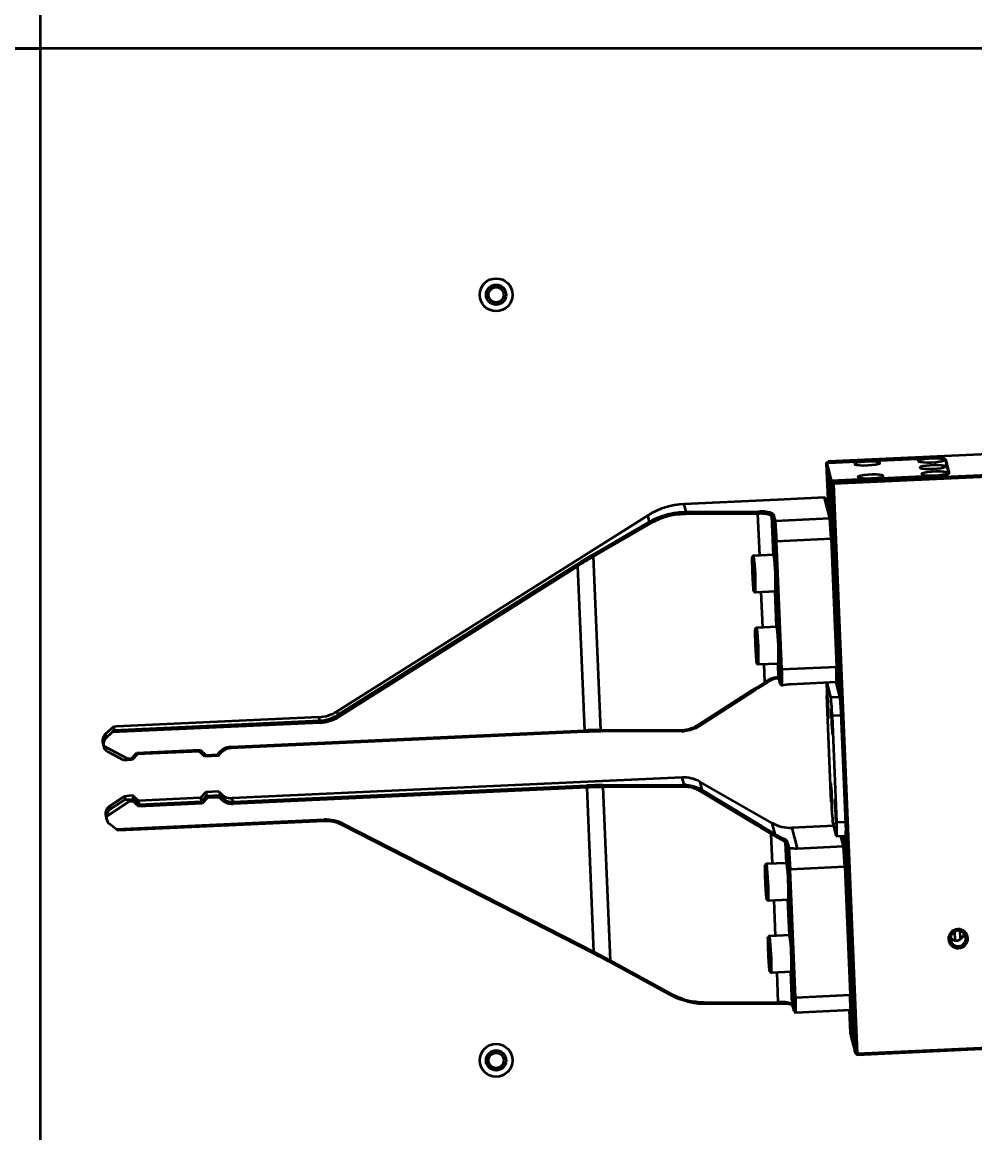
# Model space of a CAD drawing. Header units: millimetres. Extents: x 0 to 420, y 0 to 297.
# Drawn here: x 131.265 to 133.878, y 161.944 to 164.99 of the extents above; entities that cross this region are included whole.
import ezdxf

# ---------------------------------------------------------------- set-up
doc = ezdxf.new("R2010")
doc.units = ezdxf.units.MM
doc.layers.add('尺寸线层', color=150, linetype='Continuous')
doc.styles.add('SLDTEXTSTYLE2', font='TXT', dxfattribs={"width": 0.7})
doc.dimstyles.new('SLDDIMSTYLE0', dxfattribs={"dimtxt": 3.5, "dimasz": 3.302, "dimexe": 0, "dimexo": 0.0625, "dimgap": 0.875, "dimtad": 1, "dimdec": 1, "dimlfac": 100, "dimrnd": 1e-09, "dimzin": 12, "dimdsep": 46, "dimtxsty": 'SLDTEXTSTYLE2', "dimsah": 1, "dimcen": 0.09, "dimadec": 0, "dimazin": 3, "dimtfac": 1, "dimtdec": 3, "dimtofl": 0, "dimtmove": 0, "dimatfit": 3, "dimfxl": 0, "dimfrac": 2, "dimtolj": 1, "dimtzin": 12, "dimarcsym": 0})

# ---------------------------------------------------------------- blocks, each defined once
blk = doc.blocks.new('_D_6')
at = {"layer": '尺寸线层'}
for p, q in [((91.2154, 164.9172), (91.2154, 234.1922)), ((321.3154, 165.1871), (321.3154, 234.1922)), ((321.3154, 233.1922), (91.2154, 233.1922))]:
    blk.add_line(p, q, dxfattribs=at)
for points in [[(91.2154, 233.1922), (94.5174, 232.6842), (94.5174, 233.7002)], [(321.3154, 233.1922), (318.0134, 233.7002), (318.0134, 232.6842)]]:
    blk.add_solid(points, dxfattribs=at)
at = {"layer": '尺寸线层', "insert": (205.1726, 237.704), "char_height": 3.5, "attachment_point": 1, "style": 'SLDTEXTSTYLE2'}
blk.add_mtext('23010', dxfattribs=at)
blk = doc.blocks.new('_D_7')
at = {"layer": '尺寸线层'}
for p, q in [((70.597, 160.4022), (70.597, 246.1922)), ((332.8156, 175.1167), (332.8156, 246.1922)), ((332.8156, 245.1922), (70.597, 245.1922))]:
    blk.add_line(p, q, dxfattribs=at)
for points in [[(70.597, 245.1922), (73.899, 244.6842), (73.899, 245.7002)], [(332.8156, 245.1922), (329.5136, 245.7002), (329.5136, 244.6842)]]:
    blk.add_solid(points, dxfattribs=at)
at = {"layer": '尺寸线层', "insert": (202.8758, 249.704), "char_height": 3.5, "attachment_point": 1, "style": 'SLDTEXTSTYLE2'}
blk.add_mtext('26221.85', dxfattribs=at)

msp = doc.modelspace()

# ---------------------------------------------------------------- linework, layer by layer
at = {"color": 7, "linetype": 'Continuous', "lineweight": 35}
for p, q in [((131.3154, 164.9172), (131.3154, 165.1922)), ((131.3154, 164.9172), (126.3154, 164.9172)), ((131.2154, 164.9172), (131.3154, 164.9172)), ((136.3154, 164.9172), (131.3154, 164.9172)), ((131.3154, 161.4672), (131.3154, 164.9172)), ((133.7616, 163.7935), (133.473, 163.7802)), ((134.0051, 163.8091), (133.4759, 163.7846)), ((133.7671, 163.7938), (133.477, 163.7804)), ((133.7671, 163.7938), (133.7671, 163.7937)), ((133.8074, 163.7529), (133.7978, 163.7901)), ((133.7981, 163.7909), (133.8081, 163.7522)), ((133.7982, 163.7886), (133.7981, 163.7909)), ((133.4711, 163.7795), (133.4734, 163.7824)), ((133.4711, 163.7795), (133.476, 163.6616)), ((133.4722, 163.7753), (133.4711, 163.7795)), ((133.4732, 163.7763), (133.4722, 163.7753)), ((133.4722, 163.7753), (133.473, 163.7555)), ((133.4852, 163.733), (133.473, 163.7802)), ((133.473, 163.7802), (133.4741, 163.7555)), ((133.4734, 163.7824), (133.4759, 163.7846)), ((133.4759, 163.7846), (133.477, 163.7804)), ((133.477, 163.7804), (133.4769, 163.7804)), ((133.473, 163.7555), (133.4741, 163.7555)), ((133.4753, 163.7468), (133.473, 163.7555)), ((133.4851, 163.7128), (133.4741, 163.7555)), ((133.4753, 163.7468), (133.4763, 163.7467)), ((133.4794, 163.6487), (133.4753, 163.7468)), ((133.4844, 163.7279), (133.4892, 163.7331)), ((133.4852, 163.733), (133.7738, 163.7463)), ((133.4854, 163.7289), (133.4852, 163.733)), ((133.4903, 163.7289), (133.488, 163.7259)), ((133.4892, 163.7331), (133.7793, 163.7465)), ((133.4892, 163.7331), (133.4903, 163.7289)), ((133.4903, 163.7289), (134.0195, 163.7533)), ((134.0199, 163.7476), (133.4907, 163.7232)), ((133.7738, 163.7462), (133.7738, 163.7463)), ((133.8075, 163.7511), (133.8074, 163.7528)), ((133.8081, 163.7522), (133.8081, 163.7519)), ((133.4812, 163.7276), (133.4856, 163.6226)), ((133.484, 163.717), (133.483, 163.7168)), ((133.483, 163.7168), (133.489, 163.5738)), ((133.4852, 163.7081), (133.483, 163.7168)), ((133.4855, 163.7237), (133.4844, 163.7279)), ((133.4852, 163.7081), (133.4844, 163.7279)), ((133.488, 163.7259), (133.4855, 163.7237)), ((133.5507, 162.1616), (133.4855, 163.7237)), ((133.488, 163.7259), (133.4907, 163.7232)), ((133.4907, 163.7232), (133.5558, 162.1612)), ((133.3368, 163.6798), (133.0803, 163.668)), ((133.0803, 163.668), (133.0859, 163.6464)), ((133.4661, 163.6858), (133.3368, 163.6798)), ((133.4807, 163.6293), (133.4661, 163.6858)), ((133.4685, 163.6839), (133.4661, 163.6858)), ((133.4685, 163.6839), (133.4709, 163.6814)), ((133.4709, 163.6814), (133.4854, 163.6252)), ((133.0859, 163.6464), (133.0848, 163.6407)), ((133.2835, 163.6413), (133.0848, 163.6407)), ((133.0859, 163.6464), (133.2846, 163.647)), ((133.2846, 163.647), (133.2835, 163.6413)), ((133.2883, 163.5271), (133.2835, 163.6413)), ((133.3257, 163.6413), (133.3209, 163.6361)), ((133.3257, 163.6413), (133.3306, 163.6224)), ((132.9819, 163.6371), (132.1286, 163.0993)), ((132.8303, 163.5291), (132.9864, 163.6196)), ((132.9878, 163.6147), (132.8317, 163.5242)), ((132.9864, 163.6196), (132.9819, 163.6371)), ((132.9864, 163.6196), (132.9878, 163.6147)), ((133.3257, 163.6175), (133.3209, 163.6361)), ((133.3209, 163.6361), (133.3254, 163.5288)), ((133.3306, 163.6224), (133.3257, 163.6175)), ((133.3294, 163.5642), (133.3257, 163.6175)), ((133.3306, 163.6224), (133.4807, 163.6293)), ((133.3306, 163.6224), (133.3345, 163.5658)), ((133.4846, 163.5731), (133.4807, 163.6293)), ((133.4854, 163.6252), (133.4807, 163.6293)), ((133.4854, 163.6252), (133.4891, 163.5721)), ((133.3345, 163.5658), (133.3294, 163.5642)), ((133.3438, 163.2173), (133.3294, 163.5642)), ((133.4842, 163.5727), (133.3345, 163.5658)), ((133.3491, 163.2148), (133.3345, 163.5658)), ((133.4846, 163.5731), (133.4842, 163.5727)), ((133.4842, 163.5727), (133.4989, 163.2217)), ((133.4891, 163.5721), (133.4846, 163.5731)), ((133.4891, 163.5721), (133.5036, 163.2247)), ((132.8303, 163.5291), (132.8317, 163.5242)), ((132.8317, 163.5242), (132.8516, 163.0482)), ((133.3271, 163.5288), (133.2721, 163.5263)), ((133.3273, 163.5283), (133.3271, 163.5288)), ((132.1311, 163.0896), (132.7867, 163.5027)), ((132.7895, 163.4979), (132.134, 163.0847)), ((132.7867, 163.5027), (132.7895, 163.4979)), ((132.8083, 163.0472), (132.7895, 163.4979)), ((133.2683, 163.5047), (133.2679, 163.494)), ((133.2679, 163.494), (133.2691, 163.4654)), ((133.2679, 163.494), (133.2692, 163.494)), ((133.2698, 163.4868), (133.2683, 163.5047)), ((133.271, 163.4583), (133.2698, 163.4868)), ((133.2691, 163.4654), (133.2707, 163.4655)), ((133.2691, 163.4654), (133.2707, 163.4476)), ((133.2707, 163.4476), (133.271, 163.4583)), ((133.2768, 163.4264), (133.3317, 163.4289)), ((133.2965, 163.3293), (133.2925, 163.4271)), ((133.3295, 163.4288), (133.3336, 163.331)), ((133.2765, 163.3069), (133.2762, 163.2962)), ((133.278, 163.2891), (133.2765, 163.3069)), ((133.3353, 163.3311), (133.2804, 163.3286)), ((133.3356, 163.3306), (133.3353, 163.3311)), ((133.2762, 163.2962), (133.2774, 163.2963)), ((133.2762, 163.2962), (133.2774, 163.2677)), ((133.2792, 163.2606), (133.278, 163.2891)), ((133.2774, 163.2677), (133.2789, 163.2678)), ((133.2774, 163.2677), (133.2789, 163.2499)), ((133.2789, 163.2499), (133.2792, 163.2606)), ((133.285, 163.2287), (133.3399, 163.2312)), ((133.3028, 163.1794), (133.3007, 163.2294)), ((133.3378, 163.2311), (133.3394, 163.1919)), ((133.3441, 163.1745), (133.3438, 163.2173)), ((133.3438, 163.2173), (133.3491, 163.2148)), ((133.3491, 163.2148), (133.4989, 163.2217)), ((133.3491, 163.2148), (133.3493, 163.1704)), ((133.4989, 163.2217), (133.5036, 163.2247)), ((133.4991, 163.1794), (133.4989, 163.2217)), ((133.5036, 163.2247), (133.5038, 163.1849)), ((133.5036, 163.2235), (133.5068, 163.1459)), ((133.3095, 163.184), (133.3131, 163.1815)), ((133.3376, 163.1929), (133.3394, 163.1919)), ((133.3394, 163.1919), (133.3404, 163.1883)), ((133.3408, 163.1873), (133.3404, 163.1883)), ((133.3408, 163.1873), (133.3441, 163.1745)), ((133.5038, 163.1849), (133.4991, 163.1794)), ((133.5034, 163.1844), (133.5035, 163.1839)), ((133.5035, 163.1839), (133.5035, 163.1846)), ((133.5035, 163.1839), (133.5049, 163.1826)), ((133.5039, 163.1835), (133.5052, 163.152)), ((133.5049, 163.1826), (133.5053, 163.183)), ((133.5049, 163.1826), (133.5053, 163.1822)), ((133.1188, 163.0617), (133.2677, 163.1576)), ((133.2712, 163.1548), (133.1223, 163.0589)), ((133.2677, 163.1576), (133.2712, 163.1548)), ((133.2807, 163.1652), (133.3028, 163.1794)), ((133.2824, 163.1619), (133.2807, 163.1652)), ((133.3058, 163.177), (133.2824, 163.1618)), ((133.3028, 163.1794), (133.3058, 163.177)), ((133.3441, 163.1745), (133.3493, 163.1704)), ((133.3493, 163.1704), (133.3496, 163.1702)), ((133.4991, 163.1794), (133.3728, 163.1736)), ((133.4835, 163.1383), (133.4732, 163.1782)), ((133.5085, 163.1394), (133.4982, 163.1794)), ((133.4991, 163.1759), (133.4989, 163.1794)), ((133.4848, 162.8515), (133.4727, 163.1431)), ((133.4835, 163.1383), (133.5085, 163.1394)), ((132.1286, 163.0993), (132.1311, 163.0896)), ((132.1311, 163.0896), (132.134, 163.0847)), ((132.0823, 163.0685), (131.5123, 163.0422)), ((131.5177, 163.0481), (132.0819, 163.0741)), ((132.0794, 163.0839), (131.5229, 163.0582)), ((132.0819, 163.0741), (132.0794, 163.0839)), ((132.0819, 163.0741), (132.0823, 163.0685)), ((133.1188, 163.0617), (133.1223, 163.0589)), ((133.512, 163.0885), (133.487, 163.0873)), ((133.487, 163.0873), (133.4992, 162.7957)), ((133.512, 163.0885), (133.5242, 162.7968)), ((131.5154, 163.0571), (131.4933, 163.0368)), ((131.4933, 163.0368), (131.4959, 163.0271)), ((131.4959, 163.0271), (131.5123, 163.0422)), ((131.5123, 163.0422), (131.5177, 163.0481)), ((131.5229, 163.0582), (131.5154, 163.0571)), ((131.5154, 163.0571), (131.5177, 163.0481)), ((131.8377, 163.0023), (132.8083, 163.0472)), ((132.8084, 163.0433), (131.8377, 162.9984)), ((132.8084, 163.0433), (132.8083, 163.0472)), ((132.8516, 163.0482), (133.0816, 163.049)), ((132.8529, 163.0444), (132.8516, 163.0482)), ((133.0752, 163.0451), (132.8529, 163.0444)), ((131.4861, 163.0125), (131.4885, 163.003)), ((131.4881, 163.0053), (131.5542, 162.9698)), ((131.8377, 162.9984), (131.8377, 163.0023)), ((131.543, 162.9658), (131.5004, 162.9886)), ((131.5542, 162.9698), (131.5529, 162.9655)), ((131.5542, 162.9698), (131.565, 162.9703)), ((131.565, 162.9703), (131.5794, 162.9858)), ((131.565, 162.9703), (131.5671, 162.9662)), ((131.5815, 162.9817), (131.5671, 162.9662)), ((131.5794, 162.9858), (131.7531, 162.9938)), ((131.5815, 162.9817), (131.5794, 162.9858)), ((131.7511, 162.9895), (131.5815, 162.9817)), ((131.7511, 162.9895), (131.7531, 162.9938)), ((131.7667, 162.9754), (131.7511, 162.9895)), ((131.7531, 162.9938), (131.7687, 162.9797)), ((131.7667, 162.9754), (131.7687, 162.9797)), ((131.8039, 162.9771), (131.7667, 162.9754)), ((131.7687, 162.9797), (131.8016, 162.9812)), ((131.5529, 162.9655), (131.543, 162.9658)), ((131.5671, 162.9662), (131.5529, 162.9655)), ((133.0761, 162.918), (131.8413, 162.861)), ((133.0813, 162.8978), (133.0761, 162.918)), ((133.1239, 162.9065), (133.1296, 162.8844)), ((133.3226, 162.7933), (133.1239, 162.9065)), ((131.7686, 162.8776), (131.7542, 162.8621)), ((131.804, 162.8793), (131.7686, 162.8776)), ((131.7686, 162.8776), (131.7712, 162.8676)), ((131.7686, 162.8776), (131.7686, 162.8776)), ((131.8059, 162.8791), (131.8084, 162.8693)), ((131.8439, 162.8511), (132.8145, 162.8959)), ((132.8149, 162.8907), (131.8442, 162.8459)), ((132.8149, 162.8907), (132.8145, 162.8959)), ((132.8337, 162.44), (132.8149, 162.8907)), ((132.8581, 162.8918), (132.8591, 162.8971)), ((133.0881, 162.8925), (132.8581, 162.8918)), ((132.8581, 162.8918), (132.8779, 162.4158)), ((132.8591, 162.8971), (133.0813, 162.8978)), ((133.1296, 162.8844), (133.1264, 162.88)), ((133.2832, 162.7852), (133.1264, 162.88)), ((133.1296, 162.8844), (133.2865, 162.7895)), ((131.5591, 162.8522), (131.4962, 162.8107)), ((131.5454, 162.8663), (131.5049, 162.8396)), ((131.507, 162.8313), (131.5475, 162.858)), ((131.5587, 162.8679), (131.5454, 162.8663)), ((131.5454, 162.8663), (131.5475, 162.858)), ((131.5475, 162.858), (131.5574, 162.8577)), ((131.5574, 162.8577), (131.5716, 162.8584)), ((131.5574, 162.8577), (131.5591, 162.8522)), ((131.569, 162.8684), (131.5587, 162.8679)), ((131.5699, 162.8527), (131.5591, 162.8522)), ((131.569, 162.8684), (131.569, 162.8684)), ((131.5716, 162.8584), (131.569, 162.8684)), ((131.5846, 162.8543), (131.569, 162.8684)), ((131.5716, 162.8584), (131.5699, 162.8527)), ((131.5855, 162.8385), (131.5699, 162.8527)), ((131.5716, 162.8584), (131.5872, 162.8443)), ((131.7542, 162.8621), (131.5846, 162.8543)), ((131.5872, 162.8443), (131.5846, 162.8543)), ((131.7593, 162.8465), (131.5855, 162.8385)), ((131.5872, 162.8443), (131.7568, 162.8521)), ((131.7542, 162.8621), (131.7568, 162.8521)), ((131.7568, 162.8521), (131.7712, 162.8676)), ((131.7593, 162.8465), (131.7568, 162.8521)), ((131.7736, 162.8621), (131.7593, 162.8465)), ((131.7712, 162.8676), (131.8084, 162.8693)), ((131.7736, 162.8621), (131.7712, 162.8676)), ((131.8065, 162.8636), (131.7736, 162.8621)), ((131.8439, 162.8511), (131.8413, 162.861)), ((131.8442, 162.8459), (131.8439, 162.8511)), ((131.5049, 162.8396), (131.507, 162.8313)), ((131.5855, 162.8385), (131.5872, 162.8443)), ((131.4944, 162.8128), (131.4969, 162.8031)), ((131.5233, 162.7762), (131.5058, 162.7897)), ((131.5233, 162.7762), (132.0934, 162.8025)), ((132.0934, 162.7983), (131.5292, 162.7723)), ((132.0934, 162.8025), (132.0934, 162.7983)), ((132.1462, 162.7911), (132.1437, 162.7875)), ((132.8312, 162.4363), (132.1437, 162.7875)), ((132.1462, 162.7911), (132.8337, 162.44)), ((133.2865, 162.7895), (133.2832, 162.7852)), ((133.3306, 162.7627), (133.3226, 162.7933)), ((133.4922, 162.7856), (133.3769, 162.7803)), ((133.4994, 162.7576), (133.4883, 162.8005)), ((133.4992, 162.7957), (133.5242, 162.7968)), ((131.5292, 162.7723), (131.5233, 162.7762)), ((133.2969, 162.7776), (133.2982, 162.7823)), ((133.3201, 162.7636), (133.2969, 162.7776)), ((133.2982, 162.7823), (133.3229, 162.7673)), ((133.3229, 162.7673), (133.3201, 162.7636)), ((133.3236, 162.6818), (133.3201, 162.7636)), ((133.3306, 162.7627), (133.3272, 162.7589)), ((133.3769, 162.7803), (133.3915, 162.7238)), ((133.4996, 162.7572), (133.5246, 162.7583)), ((133.5179, 162.7296), (133.5106, 162.7577)), ((133.5146, 162.7579), (133.5154, 162.7546)), ((133.516, 162.7579), (133.5153, 162.757)), ((133.5225, 162.7292), (133.5153, 162.757)), ((133.5153, 162.757), (133.5154, 162.7546)), ((133.5181, 162.758), (133.524, 162.7353)), ((133.523, 162.7582), (133.5265, 162.6736)), ((133.3627, 162.7444), (133.3582, 162.7407)), ((133.3592, 162.737), (133.3582, 162.7407)), ((133.3582, 162.7407), (133.3606, 162.6835)), ((133.3636, 162.7409), (133.3592, 162.737)), ((133.3592, 162.737), (133.3596, 162.7346)), ((133.3647, 162.739), (133.3596, 162.7346)), ((133.3629, 162.7218), (133.3596, 162.7346)), ((133.3627, 162.7444), (133.3636, 162.7409)), ((133.3679, 162.7255), (133.3629, 162.7218)), ((133.3635, 162.7409), (133.3647, 162.739)), ((133.3647, 162.739), (133.3681, 162.7258)), ((133.3681, 162.7258), (133.3679, 162.7255)), ((133.3679, 162.7255), (133.372, 162.6661)), ((133.3915, 162.7238), (133.5179, 162.7296)), ((133.5218, 162.673), (133.5179, 162.7296)), ((133.5179, 162.7296), (133.523, 162.7252)), ((133.5237, 162.7303), (133.5225, 162.7292)), ((133.5226, 162.7267), (133.5225, 162.7292)), ((133.5226, 162.7267), (133.523, 162.7252)), ((133.523, 162.7252), (133.5266, 162.6719)), ((133.5241, 162.7308), (133.5237, 162.7303)), ((133.5242, 162.7298), (133.5237, 162.7303)), ((133.3669, 162.6645), (133.3629, 162.7218)), ((133.3623, 162.6836), (133.3074, 162.681)), ((133.372, 162.6661), (133.3669, 162.6645)), ((133.3814, 162.3177), (133.3669, 162.6645)), ((133.5218, 162.673), (133.372, 162.6661)), ((133.3866, 162.3151), (133.372, 162.6661)), ((133.5266, 162.6719), (133.5218, 162.673)), ((133.5218, 162.673), (133.5364, 162.3221)), ((133.5266, 162.6719), (133.5411, 162.3245)), ((133.3035, 162.6594), (133.3032, 162.6487)), ((133.3032, 162.6487), (133.3044, 162.6201)), ((133.3044, 162.6487), (133.3032, 162.6487)), ((133.305, 162.6415), (133.3035, 162.6594)), ((133.3062, 162.613), (133.305, 162.6415)), ((133.3059, 162.6202), (133.3044, 162.6201)), ((133.3044, 162.6201), (133.3059, 162.6023)), ((133.3059, 162.6023), (133.3062, 162.613)), ((133.312, 162.5811), (133.3669, 162.5837)), ((133.3318, 162.484), (133.3277, 162.5818)), ((133.3648, 162.5836), (133.3689, 162.4857)), ((133.3706, 162.4858), (133.3157, 162.4833)), ((133.8225, 162.4955), (133.8235, 162.4717)), ((133.8395, 162.4756), (133.8386, 162.4972)), ((133.8519, 162.4863), (133.8541, 162.4778)), ((133.3118, 162.4617), (133.3115, 162.451)), ((133.3115, 162.451), (133.3126, 162.4224)), ((133.3127, 162.451), (133.3115, 162.451)), ((133.3133, 162.4438), (133.3118, 162.4617)), ((133.8112, 162.4758), (133.8064, 162.4748)), ((133.8541, 162.4778), (133.8593, 162.4773)), ((132.8337, 162.44), (132.8312, 162.4363)), ((132.8337, 162.44), (132.8779, 162.4158)), ((133.3142, 162.4225), (133.3126, 162.4224)), ((133.3126, 162.4224), (133.3142, 162.4046)), ((133.3145, 162.4153), (133.3133, 162.4438)), ((132.8779, 162.4158), (132.8769, 162.4122)), ((133.0405, 162.3227), (132.8769, 162.4122)), ((132.8779, 162.4158), (133.0416, 162.3264)), ((133.3142, 162.4046), (133.3145, 162.4153)), ((133.3203, 162.3834), (133.3752, 162.3859)), ((133.3394, 162.3017), (133.336, 162.3841)), ((133.373, 162.3858), (133.3768, 162.2965)), ((133.0416, 162.3264), (133.0405, 162.3227)), ((133.1407, 162.3011), (133.3394, 162.3017)), ((133.1407, 162.3011), (133.1422, 162.2969)), ((133.3409, 162.2975), (133.1422, 162.2969)), ((133.3394, 162.3017), (133.3409, 162.2975)), ((133.3816, 162.2779), (133.3814, 162.3177)), ((133.3814, 162.3177), (133.3866, 162.3151)), ((133.3866, 162.3151), (133.5364, 162.3221)), ((133.3866, 162.3151), (133.3868, 162.2729)), ((133.5364, 162.3221), (133.5368, 162.3217)), ((133.5368, 162.3217), (133.5411, 162.3245)), ((133.537, 162.2798), (133.5368, 162.3217)), ((133.5411, 162.3245), (133.5413, 162.2848)), ((133.5411, 162.3233), (133.5465, 162.1943)), ((133.3768, 162.2965), (133.3816, 162.2779)), ((133.3816, 162.2779), (133.3868, 162.2729)), ((133.537, 162.2798), (133.3868, 162.2729)), ((133.5337, 162.2796), (133.5363, 162.2174)), ((133.5388, 162.2243), (133.5365, 162.2798)), ((133.537, 162.2798), (133.5413, 162.2848)), ((133.5413, 162.2868), (133.544, 162.2238)), ((133.5363, 162.2174), (133.5374, 162.2132)), ((133.5366, 162.233), (133.5374, 162.2132)), ((133.5366, 162.233), (133.5388, 162.2243)), ((133.5374, 162.2132), (133.5384, 162.2122)), ((133.5378, 162.2283), (133.5386, 162.2082)), ((133.5386, 162.2082), (133.5508, 162.161)), ((133.544, 162.2238), (133.5388, 162.2243)), ((133.5398, 162.2242), (133.5463, 162.199)), ((133.544, 162.2238), (133.5453, 162.2239)), ((133.5465, 162.1943), (133.5488, 162.1856)), ((133.5496, 162.1659), (133.5488, 162.1856)), ((133.5558, 162.1612), (134.085, 162.1856)), ((134.0851, 162.1814), (133.5559, 162.1569)), ((133.5496, 162.1659), (133.5507, 162.1616)), ((133.5507, 162.1616), (133.5534, 162.1589)), ((133.5508, 162.161), (133.5507, 162.1616)), ((133.5513, 162.1611), (133.5508, 162.161)), ((133.5558, 162.1612), (133.5534, 162.1589)), ((133.5534, 162.1589), (133.5559, 162.1569))]:
    msp.add_line(p, q, dxfattribs=at)
at = {"color": 7, "linetype": 'Continuous', "lineweight": 35, "flags": 128}
for points in [[(133.7594, 163.7825), (133.7706, 163.7833), (133.7806, 163.7846), (133.788, 163.7862), (133.7923, 163.7879), (133.7928, 163.7896), (133.7896, 163.791), (133.7829, 163.7921), (133.7736, 163.7927), (133.7625, 163.7928), (133.751, 163.7922), (133.7403, 163.7912), (133.7315, 163.7898), (133.7255, 163.7881), (133.7231, 163.7864), (133.7245, 163.7848), (133.7295, 163.7835), (133.7376, 163.7826), (133.7479, 163.7823), (133.7594, 163.7825)], [(133.5846, 163.7745), (133.5959, 163.7753), (133.6058, 163.7765), (133.6133, 163.7781), (133.6175, 163.7798), (133.6181, 163.7815), (133.6148, 163.783), (133.6082, 163.7841), (133.5988, 163.7846), (133.5878, 163.7847), (133.5763, 163.7842), (133.5656, 163.7831), (133.5568, 163.7817), (133.5508, 163.78), (133.5484, 163.7783), (133.5498, 163.7767), (133.5548, 163.7754), (133.5629, 163.7745), (133.5732, 163.7742), (133.5846, 163.7745)], [(133.764, 163.7647), (133.7752, 163.7655), (133.7852, 163.7667), (133.7926, 163.7683), (133.7969, 163.77), (133.7974, 163.7717), (133.7942, 163.7732), (133.7875, 163.7742), (133.7782, 163.7748), (133.7672, 163.7749), (133.7557, 163.7743), (133.7449, 163.7733), (133.7361, 163.7719), (133.7302, 163.7702), (133.7277, 163.7685), (133.7291, 163.7669), (133.7341, 163.7656), (133.7422, 163.7647), (133.7526, 163.7644), (133.764, 163.7647)], [(133.5938, 163.7387), (133.6051, 163.7395), (133.615, 163.7408), (133.6225, 163.7423), (133.6268, 163.7441), (133.6273, 163.7457), (133.624, 163.7472), (133.6174, 163.7483), (133.6081, 163.7489), (133.597, 163.7489), (133.5855, 163.7484), (133.5748, 163.7474), (133.566, 163.7459), (133.56, 163.7443), (133.5576, 163.7425), (133.559, 163.7409), (133.564, 163.7396), (133.5721, 163.7388), (133.5824, 163.7385), (133.5938, 163.7387)], [(133.7686, 163.7468), (133.7799, 163.7476), (133.7898, 163.7488), (133.7973, 163.7504), (133.8015, 163.7521), (133.802, 163.7538), (133.7988, 163.7553), (133.7921, 163.7564), (133.7828, 163.757), (133.7718, 163.757), (133.7603, 163.7565), (133.7495, 163.7554), (133.7407, 163.754), (133.7348, 163.7523), (133.7324, 163.7506), (133.7337, 163.749), (133.7387, 163.7477), (133.7468, 163.7468), (133.7572, 163.7465), (133.7686, 163.7468)], [(133.2674, 163.521), (133.2674, 163.5211), (133.2671, 163.5193), (133.267, 163.514), (133.267, 163.5096)], [(133.2678, 163.4826), (133.2684, 163.4698), (133.2691, 163.4575), (133.2698, 163.4467), (133.2705, 163.4383), (133.2711, 163.433), (133.2715, 163.4312), (133.2716, 163.4312)], [(133.2757, 163.3233), (133.2756, 163.3234), (133.2753, 163.3215), (133.2752, 163.3162), (133.2752, 163.3118)], [(133.2761, 163.2848), (133.2766, 163.272), (133.2773, 163.2598), (133.278, 163.249), (133.2787, 163.2406), (133.2793, 163.2353), (133.2798, 163.2334), (133.2798, 163.2335)], [(133.474, 163.1193), (133.4745, 163.1081), (133.4751, 163.0976), (133.4757, 163.089), (133.4763, 163.083), (133.4768, 163.0805), (133.477, 163.0817), (133.4771, 163.0864), (133.477, 163.0942), (133.4767, 163.1041), (133.4763, 163.1152), (133.4757, 163.1262), (133.4751, 163.1359), (133.4745, 163.1433), (133.474, 163.1475), (133.4736, 163.1482), (133.4734, 163.1452), (133.4734, 163.1389), (133.4736, 163.13), (133.474, 163.1193)], [(133.4851, 163.0764), (133.4856, 163.0652), (133.4862, 163.0547), (133.4868, 163.046), (133.4874, 163.0401), (133.4878, 163.0376), (133.4881, 163.0388), (133.4882, 163.0435), (133.4881, 163.0513), (133.4878, 163.0612), (133.4873, 163.0723), (133.4868, 163.0832), (133.4861, 163.093), (133.4855, 163.1004), (133.485, 163.1046), (133.4846, 163.1053), (133.4845, 163.1023), (133.4845, 163.096), (133.4847, 163.087), (133.4851, 163.0764)], [(133.4843, 162.8721), (133.4848, 162.861), (133.4854, 162.8505), (133.4861, 162.8418), (133.4866, 162.8359), (133.4871, 162.8334), (133.4874, 162.8345), (133.4874, 162.8393), (133.4873, 162.847), (133.487, 162.8569), (133.4866, 162.868), (133.486, 162.879), (133.4854, 162.8887), (133.4848, 162.8961), (133.4843, 162.9004), (133.4839, 162.9011), (133.4837, 162.8981), (133.4837, 162.8918), (133.4839, 162.8828), (133.4843, 162.8721)], [(133.4954, 162.8292), (133.4959, 162.8181), (133.4965, 162.8076), (133.4971, 162.7989), (133.4977, 162.793), (133.4981, 162.7905), (133.4984, 162.7916), (133.4985, 162.7963), (133.4984, 162.8041), (133.4981, 162.814), (133.4976, 162.8251), (133.4971, 162.8361), (133.4964, 162.8458), (133.4958, 162.8532), (133.4953, 162.8575), (133.495, 162.8581), (133.4948, 162.8552), (133.4948, 162.8489), (133.495, 162.8399), (133.4954, 162.8292)], [(133.4994, 162.7576), (133.4997, 162.7572), (133.4999, 162.7586), (133.5, 162.7616), (133.5, 162.7661), (133.5, 162.7721), (133.4998, 162.7792), (133.4995, 162.7871), (133.4992, 162.7957)], [(133.3027, 162.6758), (133.3026, 162.6758), (133.3023, 162.674), (133.3022, 162.6687), (133.3023, 162.6643)], [(133.3031, 162.6373), (133.3037, 162.6245), (133.3043, 162.6122), (133.305, 162.6014), (133.3057, 162.593), (133.3063, 162.5877), (133.3068, 162.5859), (133.3069, 162.5859)], [(133.311, 162.478), (133.3109, 162.4781), (133.3106, 162.4763), (133.3105, 162.4709), (133.3105, 162.4665)], [(133.3113, 162.4395), (133.3119, 162.4268), (133.3126, 162.4145), (133.3133, 162.4037), (133.314, 162.3953), (133.3146, 162.39), (133.315, 162.3882), (133.3151, 162.3882)]]:
    msp.add_lwpolyline(points, dxfattribs=at)
at = {"color": 7, "linetype": 'Continuous', "lineweight": 35}
for centre, radius in [((132.5654, 164.2422), 0.045), ((132.5654, 164.2422), 0.0275), ((132.5654, 164.2422), 0.021), ((132.5654, 162.1422), 0.045), ((132.5654, 162.1422), 0.0275), ((132.5654, 162.1422), 0.021)]:
    msp.add_circle(centre, radius, dxfattribs=at)
for centre, radius, start, end in [((133.7732, 163.7227), 0.0717, 69.9552, 99.3486), ((133.777, 163.7332), 0.0615, 69.9552, 99.3486), ((133.7798, 163.8043), 0.0583, 264.0319, 298.2256), ((133.7845, 163.7962), 0.05, 264.0319, 298.2256), ((133.0896, 163.4661), 0.2021, 92.6447, 122.2105), ((133.2931, 163.5733), 0.0686, 66.1168, 98.0145), ((133.2951, 163.5722), 0.0755, 66.1168, 98.0145), ((132.6795, 163.4489), 0.5923, 358.2914, 6.9983), ((132.6309, 163.4466), 0.6462, 358.2063, 7.0822), ((132.6284, 163.4478), 0.7036, 358.4635, 6.5711), ((134.1878, 163.5235), 0.9209, 180.8643, 182.5451), ((134.196, 163.3257), 0.9209, 180.8643, 182.5451), ((132.6878, 163.2511), 0.5923, 358.2914, 6.9983), ((132.6392, 163.2489), 0.6462, 358.2063, 7.0822), ((132.6366, 163.2501), 0.7036, 358.4635, 6.5711), ((134.0742, 163.1741), 0.6023, 179.6139, 182.9503), ((132.9084, 163.073), 0.5788, 1.4215, 6.476), ((132.9334, 163.0741), 0.5788, 1.4215, 6.476), ((132.0747, 163.1848), 0.1011, 272.6447, 302.2105), ((132.0772, 163.1751), 0.1011, 272.6447, 302.2105), ((132.0774, 163.1745), 0.1061, 272.6447, 302.2105), ((131.5102, 163.0184), 0.0249, 132.591, 157.2474), ((132.8553, 162.0364), 1.0118, 90.2109, 92.6592), ((132.8567, 162.0014), 1.043, 90.2109, 92.6592), ((131.5099, 163.0186), 0.0245, 157.2262, 194.4295), ((131.5126, 163.0088), 0.0247, 132.4816, 188.128), ((131.8397, 162.9574), 0.0449, 92.596, 148.0282), ((131.8395, 162.9582), 0.0403, 92.5834, 151.4538), ((133.0802, 162.8298), 0.0883, 60.3772, 92.6819), ((131.8394, 162.9008), 0.0398, 212.8657, 272.7969), ((132.8629, 161.8541), 1.043, 90.2109, 92.6592), ((132.8618, 161.88), 1.0118, 90.2109, 92.6592), ((131.8421, 162.8903), 0.0445, 216.9572, 272.7752), ((131.8419, 162.8909), 0.0399, 213.5003, 272.7934), ((134.0635, 162.8658), 0.5788, 181.4215, 186.476), ((131.5184, 162.8189), 0.0247, 123.1421, 194.3077), ((131.5207, 162.8092), 0.0245, 176.5582, 232.532), ((132.0983, 162.6972), 0.1054, 62.9808, 92.6753), ((132.0981, 162.698), 0.1004, 62.9808, 92.6753), ((133.3722, 162.8806), 0.1003, 240.3772, 272.6819), ((133.2582, 162.7747), 0.2669, 356.4816, 4.7584), ((134.223, 162.6782), 0.9209, 180.8643, 182.5451), ((132.7148, 162.6036), 0.5923, 358.2914, 6.9983), ((132.6662, 162.6013), 0.6462, 358.2063, 7.0822), ((132.7844, 162.6068), 0.583, 357.7248, 7.5643), ((132.6744, 162.4036), 0.6462, 358.2063, 7.0822), ((132.7926, 162.4091), 0.583, 357.7248, 7.5643), ((133.8328, 162.4758), 0.0265, 3.1096, 182.1794), ((133.8327, 162.4766), 0.0215, 3.1096, 182.1794), ((133.8284, 162.4939), 0.0214, 301.4516, 349.9084), ((134.2313, 162.4804), 0.9209, 180.8643, 182.5451), ((132.723, 162.4059), 0.5923, 358.2914, 6.9983), ((133.8328, 162.4763), 0.0265, 183.1096, 2.1794), ((133.8326, 162.477), 0.0215, 183.1096, 2.1794), ((133.349, 162.2337), 0.0686, 66.1168, 98.0145), ((133.3468, 162.1461), 0.1515, 78.3885, 92.2382)]:
    msp.add_arc(centre, radius, start, end, dxfattribs=at)
for centre, major_axis, ratio, start_param, end_param in [((133.3732, 163.089), (0.0991, 0.0147), 0.841788, 1.451163, 1.685276), ((133.0749, 163.119), (0.0888, 0.0003), 0.831405, 4.712499, 4.78769), ((131.5134, 163.0068), (0.0253, -0.0032), 0.847111, 3.358962, 4.286257), ((131.8386, 162.9618), (0.0396, 0.0059), 0.841788, 2.48733, 2.498361), ((133.0883, 162.7976), (-0.0287, 0.097), 0.869927, 5.958793, 6.033984), ((131.8415, 162.8936), (-0.0067, 0.0449), 0.879333, 2.00565, 2.016682), ((131.5217, 162.8072), (-0.0116, 0.0259), 0.878757, 0.142526, 1.069821), ((133.3837, 162.8369), (-0.0166, 0.1123), 0.879333, 2.818735, 3.052848)]:
    msp.add_ellipse(centre, major_axis=major_axis, ratio=ratio, start_param=start_param, end_param=end_param, dxfattribs=at)
for points, knots in [([(132.9864, 163.6196), (132.9913, 163.6223), (133.0012, 163.6277), (133.0172, 163.6343), (133.0315, 163.6389), (133.044, 163.6419), (133.0539, 163.6438), (133.0649, 163.6453), (133.0755, 163.6462), (133.0827, 163.6463), (133.0859, 163.6464)], [0, 0, 0, 0, 0.160128, 0.326819, 0.500086, 0.592869, 0.695247, 0.792531, 0.91007, 1, 1, 1, 1]), ([(133.0848, 163.6407), (133.0753, 163.6402), (133.0562, 163.6393), (133.0229, 163.632), (133.0011, 163.6212), (132.9878, 163.6147)], [0, 0, 0, 0, 0.281112, 0.5617, 1, 1, 1, 1]), ([(132.7867, 163.5027), (132.7949, 163.5079), (132.8096, 163.517), (132.824, 163.5254), (132.8303, 163.5291)], [0, 0, 0, 0, 0.561252, 1, 1, 1, 1]), ([(132.8317, 163.5242), (132.8247, 163.52), (132.8108, 163.5115), (132.7966, 163.5024), (132.7895, 163.4979)], [0, 0, 0, 0, 0.500123, 1, 1, 1, 1]), ([(133.2721, 163.5262), (133.2718, 163.5262), (133.2709, 163.5262), (133.2696, 163.5255), (133.2685, 163.5246), (133.2679, 163.5236), (133.2675, 163.5228), (133.2673, 163.522), (133.2671, 163.5209), (133.267, 163.5187), (133.2669, 163.5149), (133.267, 163.5108), (133.267, 163.5094)], [0, 0, 0, 0, 0.028828, 0.077049, 0.117348, 0.153599, 0.188413, 0.23128, 0.310262, 0.529364, 0.842306, 1, 1, 1, 1]), ([(133.2677, 163.4847), (133.2677, 163.4845), (133.2677, 163.4838), (133.2678, 163.4831), (133.2678, 163.4826)], [0, 0, 0, 0, 0.287, 1, 1, 1, 1]), ([(133.2678, 163.4826), (133.2679, 163.4805), (133.2681, 163.4745), (133.2687, 163.4644), (133.2693, 163.4532), (133.27, 163.4436), (133.2706, 163.4362), (133.2711, 163.4322), (133.2714, 163.4307), (133.2719, 163.4293), (133.2726, 163.4282), (133.2737, 163.4271), (133.2752, 163.4264), (133.2763, 163.4265), (133.2767, 163.4265)], [0, 0, 0, 0, 0.076538, 0.223204, 0.37022, 0.517393, 0.665012, 0.814197, 0.893348, 0.92005, 0.939606, 0.960296, 0.983397, 1, 1, 1, 1]), ([(133.2804, 163.3285), (133.28, 163.3285), (133.2791, 163.3285), (133.2778, 163.3278), (133.2768, 163.3269), (133.2761, 163.3259), (133.2758, 163.3251), (133.2756, 163.3243), (133.2754, 163.3231), (133.2753, 163.3209), (133.2752, 163.3172), (133.2752, 163.3131), (133.2753, 163.3117)], [0, 0, 0, 0, 0.028828, 0.077049, 0.117348, 0.153599, 0.188413, 0.23128, 0.310262, 0.529364, 0.842306, 1, 1, 1, 1]), ([(133.276, 163.2869), (133.276, 163.2867), (133.276, 163.2861), (133.276, 163.2854), (133.276, 163.2849)], [0, 0, 0, 0, 0.287, 1, 1, 1, 1]), ([(133.276, 163.2849), (133.2761, 163.2828), (133.2764, 163.2768), (133.2769, 163.2667), (133.2776, 163.2555), (133.2782, 163.2459), (133.2789, 163.2385), (133.2794, 163.2345), (133.2797, 163.2329), (133.2801, 163.2316), (133.2808, 163.2305), (133.282, 163.2294), (133.2835, 163.2287), (133.2845, 163.2287), (133.2849, 163.2288)], [0, 0, 0, 0, 0.076538, 0.223204, 0.37022, 0.517393, 0.665012, 0.814197, 0.893348, 0.92005, 0.939606, 0.960296, 0.983397, 1, 1, 1, 1]), ([(133.3028, 163.1794), (133.3041, 163.1803), (133.3063, 163.1818), (133.3085, 163.1833), (133.3095, 163.184)], [0, 0, 0, 0, 0.5599848, 1, 1, 1, 1]), ([(133.3131, 163.1815), (133.3117, 163.1807), (133.3094, 163.1792), (133.3069, 163.1777), (133.3058, 163.177)], [0, 0, 0, 0, 0.5581958, 1, 1, 1, 1]), ([(133.3095, 163.184), (133.313, 163.1861), (133.3205, 163.1905), (133.3307, 163.1932), (133.3348, 163.1933), (133.3367, 163.1933)], [0, 0, 0, 0, 0.3145574, 0.6696461, 1, 1, 1, 1]), ([(133.3399, 163.19), (133.3383, 163.1901), (133.3346, 163.1902), (133.325, 163.1879), (133.317, 163.1836), (133.3131, 163.1815)], [0, 0, 0, 0, 0.280068, 0.646395, 1, 1, 1, 1]), ([(133.2677, 163.1576), (133.2701, 163.1591), (133.2743, 163.1619), (133.2788, 163.1642), (133.2807, 163.1652)], [0, 0, 0, 0, 0.56003, 1, 1, 1, 1]), ([(133.2824, 163.1618), (133.2803, 163.1606), (133.2766, 163.1583), (133.2729, 163.1559), (133.2712, 163.1548)], [0, 0, 0, 0, 0.5585912, 1, 1, 1, 1]), ([(133.0816, 163.049), (133.089, 163.0502), (133.1022, 163.0523), (133.1137, 163.0589), (133.1188, 163.0617)], [0, 0, 0, 0, 0.561251, 1, 1, 1, 1]), ([(133.1223, 163.0589), (133.116, 163.0554), (133.1034, 163.0484), (133.089, 163.0463), (133.0819, 163.0453)], [0, 0, 0, 0, 0.500314, 1, 1, 1, 1]), ([(133.0819, 163.0453), (133.0818, 163.046), (133.0817, 163.0472), (133.0816, 163.0485), (133.0816, 163.049)], [0, 0, 0, 0, 0.560001, 1, 1, 1, 1]), ([(131.8042, 162.9774), (131.8037, 162.9781), (131.8028, 162.9794), (131.802, 162.9807), (131.8016, 162.9812)], [0, 0, 0, 0, 0.559999, 1, 1, 1, 1]), ([(131.8059, 162.8791), (131.8056, 162.8792), (131.8049, 162.8792), (131.8043, 162.8793), (131.804, 162.8793)], [0, 0, 0, 0, 0.56, 1, 1, 1, 1]), ([(133.088, 162.8975), (133.0953, 162.8966), (133.1098, 162.8947), (133.123, 162.8878), (133.1296, 162.8844)], [0, 0, 0, 0, 0.500376, 1, 1, 1, 1]), ([(133.0881, 162.8925), (133.0881, 162.8935), (133.088, 162.8951), (133.088, 162.8968), (133.088, 162.8975)], [0, 0, 0, 0, 0.56, 1, 1, 1, 1]), ([(133.1264, 162.88), (133.1196, 162.8836), (133.1074, 162.8899), (133.094, 162.8917), (133.0881, 162.8925)], [0, 0, 0, 0, 0.558301, 1, 1, 1, 1]), ([(131.8065, 162.8636), (131.8069, 162.8646), (131.8076, 162.8664), (131.8084, 162.8681), (131.8087, 162.8689)], [0, 0, 0, 0, 0.5600011, 1, 1, 1, 1]), ([(133.2969, 162.7776), (133.2943, 162.7789), (133.2896, 162.7812), (133.2852, 162.784), (133.2832, 162.7852)], [0, 0, 0, 0, 0.559851, 1, 1, 1, 1]), ([(133.2865, 162.7895), (133.2887, 162.7881), (133.2926, 162.7857), (133.2965, 162.7833), (133.2982, 162.7823)], [0, 0, 0, 0, 0.561395, 1, 1, 1, 1]), ([(133.3272, 162.7589), (133.3259, 162.7598), (133.3236, 162.7613), (133.3212, 162.7629), (133.3201, 162.7636)], [0, 0, 0, 0, 0.559979, 1, 1, 1, 1]), ([(133.3229, 162.7673), (133.3244, 162.7665), (133.3269, 162.7649), (133.3295, 162.7633), (133.3306, 162.7627)], [0, 0, 0, 0, 0.561788, 1, 1, 1, 1]), ([(133.3582, 162.7407), (133.3576, 162.7414), (133.3564, 162.743), (133.3491, 162.7469), (133.3389, 162.7516), (133.331, 162.7566), (133.3272, 162.7589)], [0, 0, 0, 0, 0.253313, 0.500278, 0.76523, 1, 1, 1, 1]), ([(133.3306, 162.7627), (133.3347, 162.7602), (133.3432, 162.7554), (133.3534, 162.7506), (133.361, 162.7469), (133.3621, 162.7452), (133.3627, 162.7444)], [0, 0, 0, 0, 0.244798, 0.498513, 0.753098, 1, 1, 1, 1]), ([(133.3074, 162.6809), (133.3071, 162.6809), (133.3061, 162.6809), (133.3048, 162.6803), (133.3038, 162.6793), (133.3031, 162.6783), (133.3028, 162.6775), (133.3026, 162.6767), (133.3024, 162.6756), (133.3023, 162.6734), (133.3022, 162.6696), (133.3023, 162.6655), (133.3023, 162.6641)], [0, 0, 0, 0, 0.028828, 0.077049, 0.117348, 0.153599, 0.188413, 0.23128, 0.310262, 0.529364, 0.842306, 1, 1, 1, 1]), ([(133.303, 162.6394), (133.303, 162.6392), (133.303, 162.6385), (133.303, 162.6378), (133.3031, 162.6373)], [0, 0, 0, 0, 0.287, 1, 1, 1, 1]), ([(133.3031, 162.6373), (133.3031, 162.6352), (133.3034, 162.6292), (133.3039, 162.6191), (133.3046, 162.6079), (133.3052, 162.5983), (133.3059, 162.591), (133.3064, 162.5869), (133.3067, 162.5854), (133.3071, 162.584), (133.3078, 162.5829), (133.309, 162.5819), (133.3105, 162.5812), (133.3115, 162.5812), (133.312, 162.5812)], [0, 0, 0, 0, 0.076538, 0.223204, 0.37022, 0.517393, 0.665012, 0.814197, 0.893348, 0.92005, 0.939606, 0.960296, 0.983397, 1, 1, 1, 1]), ([(133.3156, 162.4832), (133.3153, 162.4832), (133.3144, 162.4832), (133.3131, 162.4825), (133.312, 162.4816), (133.3114, 162.4806), (133.311, 162.4798), (133.3108, 162.479), (133.3106, 162.4778), (133.3105, 162.4756), (133.3104, 162.4719), (133.3105, 162.4678), (133.3105, 162.4664)], [0, 0, 0, 0, 0.028828, 0.077049, 0.117348, 0.153599, 0.188413, 0.23128, 0.310262, 0.529364, 0.842306, 1, 1, 1, 1]), ([(133.8117, 162.4798), (133.8124, 162.4788), (133.8144, 162.4763), (133.8187, 162.473), (133.8227, 162.4719), (133.8245, 162.4713)], [0, 0, 0, 0, 0.2493081, 0.6472878, 1, 1, 1, 1]), ([(133.8245, 162.4713), (133.8262, 162.4711), (133.8294, 162.4708), (133.8339, 162.4719), (133.8374, 162.4737), (133.8388, 162.4749), (133.8395, 162.4756)], [0, 0, 0, 0, 0.249486, 0.4994, 0.749755, 1, 1, 1, 1]), ([(132.8769, 162.4122), (132.8684, 162.4168), (132.8533, 162.425), (132.8379, 162.4329), (132.8312, 162.4363)], [0, 0, 0, 0, 0.558689, 1, 1, 1, 1]), ([(133.3112, 162.4416), (133.3112, 162.4415), (133.3113, 162.4408), (133.3113, 162.4401), (133.3113, 162.4396)], [0, 0, 0, 0, 0.287, 1, 1, 1, 1]), ([(133.3113, 162.4396), (133.3114, 162.4375), (133.3117, 162.4315), (133.3122, 162.4214), (133.3128, 162.4102), (133.3135, 162.4006), (133.3141, 162.3932), (133.3146, 162.3892), (133.3149, 162.3877), (133.3154, 162.3863), (133.3161, 162.3852), (133.3173, 162.3841), (133.3187, 162.3834), (133.3198, 162.3835), (133.3202, 162.3835)], [0, 0, 0, 0, 0.076538, 0.223204, 0.37022, 0.517393, 0.665012, 0.814197, 0.893348, 0.92005, 0.939606, 0.960296, 0.983397, 1, 1, 1, 1]), ([(133.1422, 162.2969), (133.1366, 162.297), (133.1261, 162.2972), (133.1118, 162.2988), (133.1, 162.3009), (133.0839, 162.3046), (133.0639, 162.311), (133.048, 162.319), (133.0405, 162.3227)], [0, 0, 0, 0, 0.160455, 0.297305, 0.410545, 0.500172, 0.764673, 1, 1, 1, 1]), ([(133.0416, 162.3264), (133.0503, 162.3221), (133.0677, 162.3135), (133.101, 162.3035), (133.1256, 162.302), (133.1407, 162.3011)], [0, 0, 0, 0, 0.278911, 0.559001, 1, 1, 1, 1])]:
    msp.add_open_spline(points, degree=3, knots=knots, dxfattribs=at)

# ---------------------------------------------------------------- dimensions: what is measured, and where the dimension line sits
at = {"layer": '尺寸线层'}
for base, p1, p2, picture, middle in [((70.597, 245.1922), (332.8156, 175.1167), (70.597, 160.4022), '_D_7', (209.0129, 245.1922)), ((91.2154, 233.1922), (321.3154, 165.1871), (91.2154, 164.9172), '_D_6', (209.0129, 233.1922))]:
    dim = msp.add_linear_dim(base=base, p1=p1, p2=p2, angle=0, dimstyle='SLDDIMSTYLE0', dxfattribs=at)
    dim.commit()
    dim.dimension.update_dxf_attribs({"geometry": picture, "text_midpoint": middle, "dimtype": 160})

doc.saveas('drawing.dxf')
